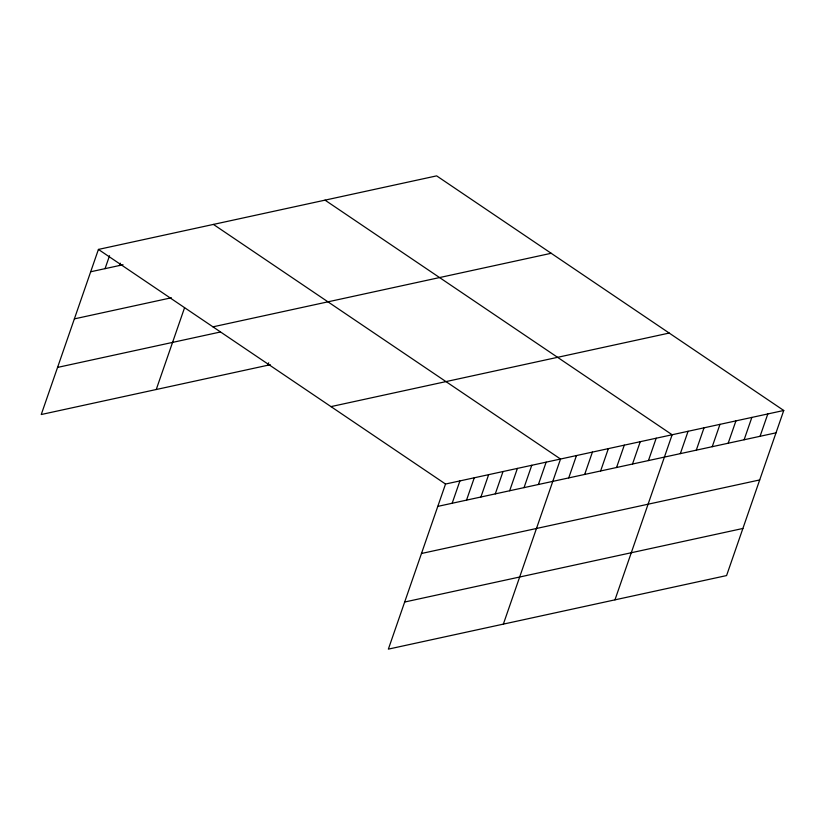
<?xml version="1.0" encoding="UTF-8"?>
<svg xmlns="http://www.w3.org/2000/svg" width="825" height="825" viewBox="0 0 825 825"><rect width="100%" height="100%" fill="white"/><g stroke="black" fill="none" stroke-linecap="round" stroke-linejoin="round"><path stroke-width="1.24" d="M783.75 410.479L445.531 484.038L388.358 649.131L726.577 575.572L783.75 410.479L436.642 175.869L98.422 249.428L41.25 414.521L270.311 364.702M105.053 268.651L109.539 255.709M119.429 265.516L120.244 263.165M156.245 389.513L184.563 307.735M267.857 365.238L268.692 362.825M452.162 503.26L459.907 480.913M466.537 500.125L474.272 477.788M480.913 497.001L488.647 474.653M495.289 493.876L503.023 471.529M509.664 490.751L517.399 468.404M524.04 487.627L531.774 465.279M538.416 484.502L546.15 462.155M503.353 624.123L560.526 459.03L213.417 224.421M568.734 477.902L576.469 455.555M584.678 474.437L592.412 452.09M600.621 470.972L608.355 448.625M616.564 467.497L624.298 445.149M632.507 464.032L640.252 441.684M648.45 460.567L656.195 438.219M614.965 599.847L672.138 434.754L325.029 200.145M680.347 453.626L688.081 431.279M696.29 450.161L704.024 427.814M712.233 446.696L719.967 424.349M728.176 443.221L735.921 420.884M744.119 439.756L751.864 417.409M760.072 436.291L767.807 413.944M90.678 271.776L123.028 264.743M74.374 318.883L171.394 297.773M212.963 326.844L551.193 253.285M57.564 367.414L220.388 332.001M330.98 406.612L669.209 333.052M437.786 506.385L776.016 432.826M421.472 553.493L759.701 479.933M404.673 602.023L742.892 528.464M98.422 249.428L445.531 484.038"/></g></svg>
